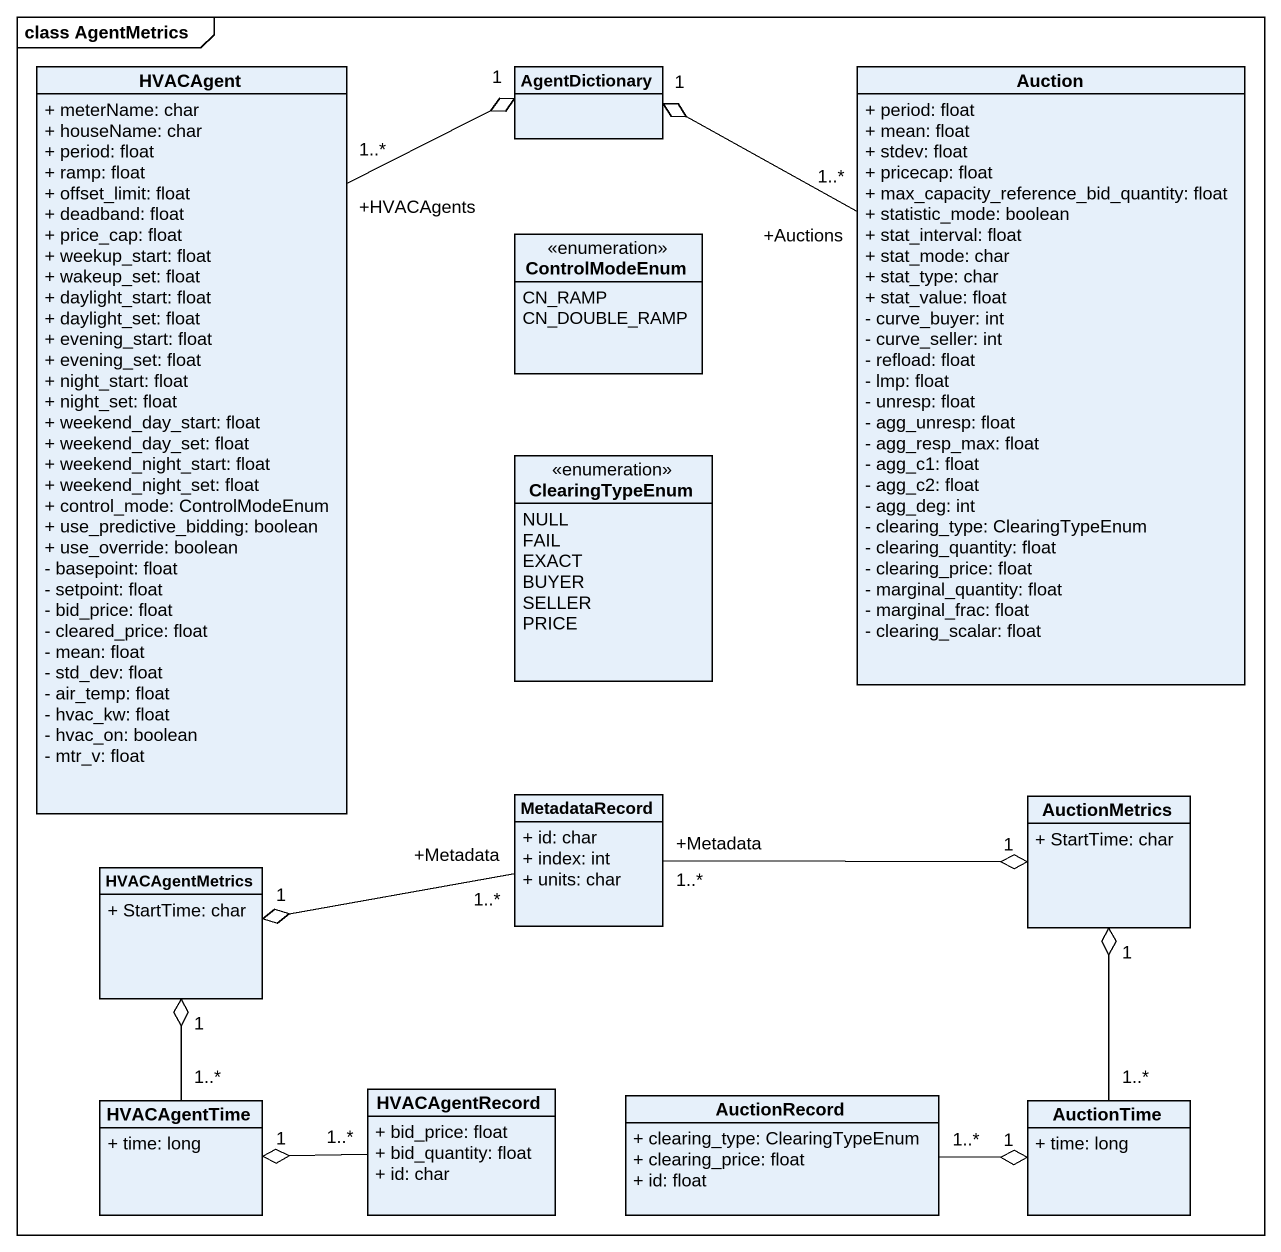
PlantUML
@startuml
mainframe class AgentMetrics
hide circle
hide empty members
skinparam classAttributeIconSize 0
class HVACAgent {
  + meterName: char
  + houseName: char
  + period: float
  + ramp: float
  + offset_limit: float
  + deadband: float
  + price_cap: float
  + weekup_start: float
  + wakeup_set: float
  + daylight_start: float
  + daylight_set: float
  + evening_start: float
  + evening_set: float
  + night_start: float
  + night_set: float
  + weekend_day_start: float
  + weekend_day_set: float
  + weekend_night_start: float
  + weekend_night_set: float
  + control_mode: ControlModeEnum
  + use_predictive_bidding: boolean
  + use_override: boolean
  - basepoint: float
  - setpoint: float
  - bid_price: float
  - cleared_price: float
  - mean: float
  - std_dev: float
  - air_temp: float
  - hvac_kw: float
  - hvac_on: boolean
  - mtr_v: float
}
class AgentDictionary
class Auction {
  + period: float
  + mean: float
  + stdev: float
  + pricecap: float
  + max_capacity_reference_bid_quantity: float
  + statistic_mode: boolean
  + stat_interval: float
  + stat_mode: char
  + stat_type: char
  + stat_value: float
  - curve_buyer: int
  - curve_seller: int
  - refload: float
  - lmp: float
  - unresp: float
  - agg_unresp: float
  - agg_resp_max: float
  - agg_c1: float
  - agg_c2: float
  - agg_deg: int
  - clearing_type: ClearingTypeEnum
  - clearing_quantity: float
  - clearing_price: float
  - marginal_quantity: float
  - marginal_frac: float
  - clearing_scalar: float
}
enum ControlModeEnum {
  CN_RAMP
  CN_DOUBLE_RAMP
}
enum ClearingTypeEnum {
  NULL
  FAIL
  EXACT
  BUYER
  SELLER
  PRICE
}
class MetadataRecord {
  + id: char
  + index: int
  + units: char
}
class AuctionMetrics {
  + StartTime: char
}
class HVACAgentMetrics {
  + StartTime: char
}
class HVACAgentRecord {
  + bid_price: float
  + bid_quantity: float
  + id: char
}
class AuctionRecord {
  + clearing_type: ClearingTypeEnum
  + clearing_price: float
  + id: float
}
class HVACAgentTime {
  + time: long
}
class AuctionTime {
  + time: long
}
HVACAgent "+HVACAgents\n1..*" -up-o "1" AgentDictionary
Auction "+Auctions\n1..*" -left-o "1" AgentDictionary
MetadataRecord "+Metadata\n1..*" -right-o "1" AuctionMetrics
MetadataRecord "+Metadata\n1..*" -left-o "1" HVACAgentMetrics
HVACAgentRecord "1..*" -left-o "1" HVACAgentTime
AuctionRecord "1..*" -right-o "1" AuctionTime
HVACAgentTime "1..*" -up-o "1" HVACAgentMetrics
AuctionTime "1..*" -up-o "1" AuctionMetrics
@enduml
